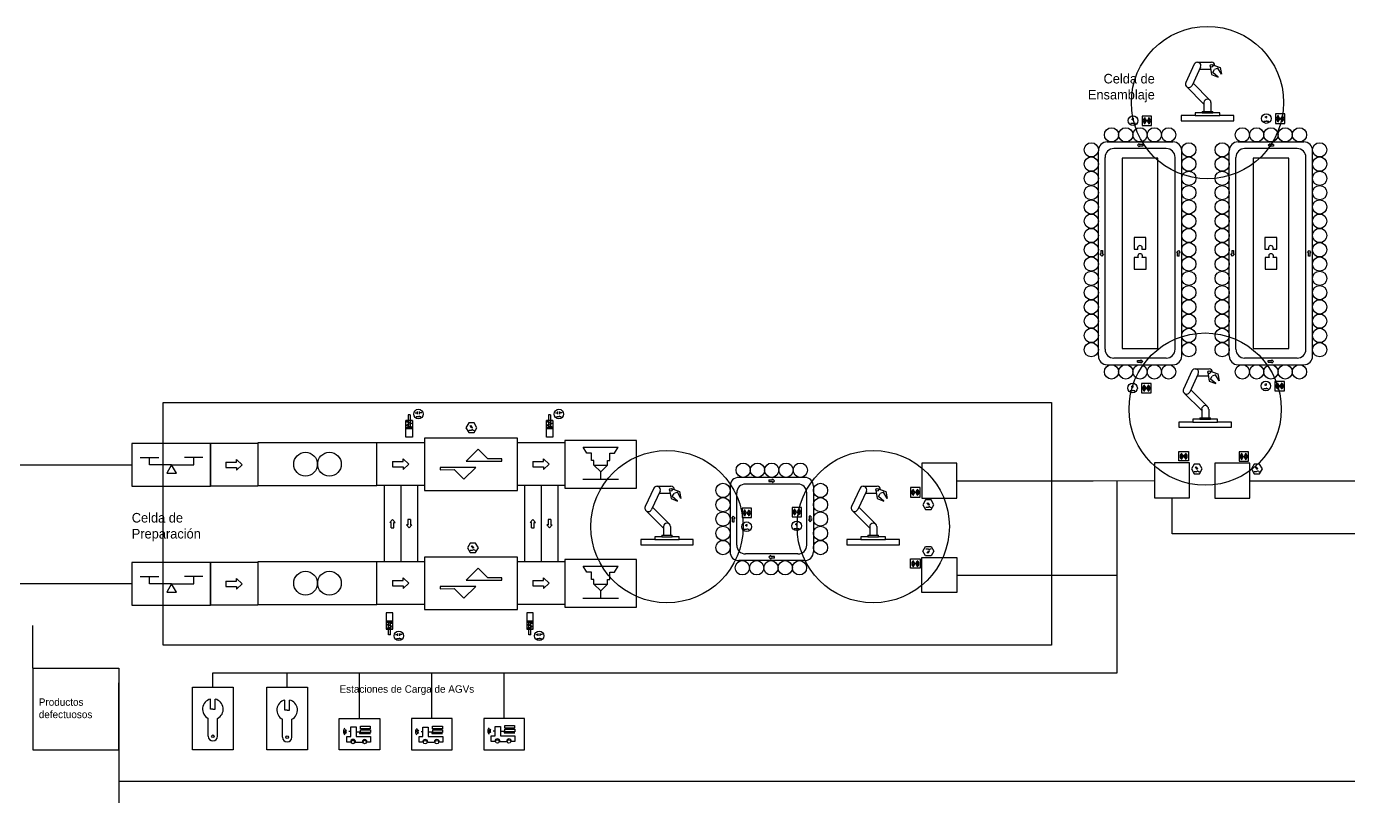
# Model space of a CAD drawing. Header units: millimetres. Extents: x -41525 to 29867, y -15928 to 24131.
# Drawn here: x -25762 to 2016, y 1346 to 17525 of the extents above; entities that cross this region are included whole.
import ezdxf

# ---------------------------------------------------------------- set-up
doc = ezdxf.new("R2010")
doc.units = ezdxf.units.MM
doc.header["$LTSCALE"] = 0.4
for name, color, linetype in [('01 Contornos vistos 0.35', 150, 'Continuous'), ('Almacenaje', 80, 'Continuous'), ('Celdas', 200, 'Continuous'), ('Maquina', 82, 'Continuous'), ('Robots', 80, 'Continuous'), ('Sensores', 211, 'Continuous'), ('Texto2', 7, 'Continuous'), ('TrayTRANS', 20, 'Continuous')]:
    doc.layers.add(name, color=color, linetype=linetype)

msp = doc.modelspace()

# ---------------------------------------------------------------- linework, layer by layer
at = {"layer": '01 Contornos vistos 0.35', "color": 6}
for p, q in [((-2562, 15491), (-2512, 15491)), ((-2512, 15491), (-2491, 15504)), ((-2491, 15491), (-2462, 15491)), ((238, 15534), (288, 15534)), ((288, 15534), (309, 15547)), ((309, 15534), (338, 15534)), ((-2572, 9874), (-2522, 9874)), ((-2522, 9874), (-2501, 9887)), ((-2501, 9874), (-2472, 9874)), ((228, 9917), (278, 9917)), ((278, 9917), (299, 9930)), ((299, 9917), (328, 9917)), ((-17595, 9407), (-17545, 9407)), ((-17575, 9328), (-17525, 9328)), ((-17545, 9382), (-17545, 9432)), ((-17525, 9328), (-17503, 9341)), ((-17505, 9382), (-17505, 9432)), ((-17455, 9407), (-17505, 9407)), ((-17503, 9328), (-17475, 9328)), ((-14645, 9407), (-14595, 9407)), ((-14625, 9328), (-14575, 9328)), ((-14595, 9382), (-14595, 9432)), ((-14575, 9328), (-14553, 9341)), ((-14555, 9382), (-14555, 9432)), ((-14505, 9407), (-14555, 9407)), ((-14553, 9328), (-14525, 9328)), ((-16439, 9122), (-16425, 9117)), ((-16419, 9122), (-16405, 9117)), ((-1199, 8256), (-1185, 8250)), ((-1179, 8256), (-1165, 8250)), ((63, 8256), (77, 8250)), ((83, 8256), (97, 8250)), ((-6839, 7504), (-6825, 7499)), ((-6819, 7504), (-6805, 7499)), ((-10680, 6961), (-10630, 6961)), ((-10630, 6961), (-10608, 6974)), ((-10608, 6961), (-10580, 6961)), ((-9630, 6977), (-9580, 6977)), ((-9580, 6977), (-9558, 6990)), ((-9558, 6977), (-9530, 6977)), ((-16408, 6598), (-16394, 6593)), ((-16388, 6598), (-16374, 6593)), ((-6839, 6475), (-6825, 6480)), ((-6819, 6475), (-6805, 6480)), ((-18008, 4748), (-17958, 4748)), ((-17958, 4723), (-17958, 4773)), ((-17918, 4723), (-17918, 4773)), ((-17868, 4748), (-17918, 4748)), ((-15058, 4748), (-15008, 4748)), ((-15008, 4723), (-15008, 4773)), ((-14968, 4723), (-14968, 4773)), ((-14918, 4748), (-14968, 4748)), ((-17988, 4669), (-17938, 4669)), ((-17938, 4669), (-17916, 4681)), ((-17916, 4669), (-17888, 4669)), ((-15038, 4669), (-14988, 4669)), ((-14988, 4669), (-14966, 4681)), ((-14966, 4669), (-14938, 4669))]:
    msp.add_line(p, q, dxfattribs=at)
at = {"layer": '01 Contornos vistos 0.35', "color": 2}
for p, q in [((-16272, 8643), (-16522, 8393)), ((-16272, 8643), (-16070, 8441)), ((-13989, 8559), (-14064, 8689)), ((-14064, 8689), (-13331, 8689)), ((-13406, 8559), (-13331, 8689)), ((-16522, 8393), (-16022, 8393)), ((-15772, 8443), (-16070, 8441)), ((-16022, 8393), (-15772, 8393)), ((-15772, 8393), (-15772, 8443)), ((-13889, 8559), (-13989, 8559)), ((-13889, 8409), (-13889, 8559)), ((-13839, 8409), (-13889, 8409)), ((-13839, 8309), (-13839, 8409)), ((-13556, 8309), (-13556, 8409)), ((-13556, 8409), (-13506, 8409)), ((-13506, 8409), (-13506, 8559)), ((-13506, 8559), (-13406, 8559)), ((-16822, 8262), (-17072, 8262)), ((-17072, 8262), (-17072, 8212)), ((-17072, 8212), (-16775, 8215)), ((-16322, 8262), (-16822, 8262)), ((-16572, 8012), (-16775, 8215)), ((-16572, 8012), (-16322, 8262)), ((-13697, 8167), (-13839, 8309)), ((-13839, 8309), (-13556, 8309)), ((-13697, 8167), (-13556, 8309)), ((-13697, 8017), (-13697, 8167)), ((-14072, 8017), (-13322, 8017)), ((-16272, 6143), (-16522, 5893)), ((-16272, 6143), (-16070, 5941)), ((-13989, 6059), (-14064, 6189)), ((-14064, 6189), (-13331, 6189)), ((-13406, 6059), (-13331, 6189)), ((-16522, 5893), (-16022, 5893)), ((-15772, 5943), (-16070, 5941)), ((-16022, 5893), (-15772, 5893)), ((-15772, 5893), (-15772, 5943)), ((-13889, 6059), (-13989, 6059)), ((-13889, 5909), (-13889, 6059)), ((-13839, 5909), (-13889, 5909)), ((-13839, 5809), (-13839, 5909)), ((-13556, 5809), (-13556, 5909)), ((-13556, 5909), (-13506, 5909)), ((-13506, 5909), (-13506, 6059)), ((-13506, 6059), (-13406, 6059)), ((-16822, 5762), (-17072, 5762)), ((-17072, 5762), (-17072, 5712)), ((-17072, 5712), (-16775, 5715)), ((-16322, 5762), (-16822, 5762)), ((-16572, 5512), (-16775, 5715)), ((-16572, 5512), (-16322, 5762)), ((-13697, 5667), (-13839, 5809)), ((-13839, 5809), (-13556, 5809)), ((-13697, 5667), (-13556, 5809)), ((-13697, 5517), (-13697, 5667)), ((-14072, 5517), (-13322, 5517))]:
    msp.add_line(p, q, dxfattribs=at)
at = {"layer": '01 Contornos vistos 0.35'}
for p, q in [((-6213, 7981), (-3350, 7981)), ((-3350, 7981), (-2058, 7989)), ((-2846, 5998), (-2846, 7984)), ((-61, 7982), (3625, 7982)), ((-1690, 6867), (-1690, 7622)), ((14539, 6867), (-1690, 6867)), ((-6213, 5998), (-2846, 5998)), ((-2846, 3947), (-2846, 5998)), ((-21844, 3647), (-21844, 3947)), ((-21844, 3947), (-2846, 3947)), ((-20284, 3647), (-20284, 3947)), ((-18764, 2986), (-18764, 3947)), ((-17244, 2986), (-17244, 3947)), ((-15723, 2986), (-15723, 3947)), ((-21895, 3181), (-21895, 3393)), ((-21795, 3181), (-21795, 3393)), ((-20334, 3162), (-20334, 3373)), ((-20234, 3162), (-20234, 3373)), ((-21845, 3181), (-21895, 3181)), ((-21845, 3181), (-21795, 3181)), ((-20284, 3162), (-20334, 3162)), ((-20284, 3162), (-20234, 3162)), ((-21945, 2614), (-21945, 2989)), ((-21745, 2614), (-21745, 2989)), ((-20384, 2594), (-20384, 2969)), ((-20184, 2594), (-20184, 2969)), ((-18946, 2611), (-18946, 2808)), ((-18946, 2808), (-18837, 2808)), ((-18837, 2808), (-18837, 2610)), ((-18745, 2767), (-18745, 2826)), ((-18745, 2826), (-18537, 2826)), ((-18537, 2826), (-18537, 2767)), ((-17430, 2610), (-17430, 2806)), ((-17430, 2806), (-17320, 2806)), ((-17320, 2806), (-17320, 2609)), ((-17228, 2766), (-17228, 2825)), ((-17228, 2825), (-17021, 2825)), ((-17021, 2825), (-17021, 2766)), ((-15914, 2624), (-15914, 2820)), ((-15914, 2820), (-15804, 2820)), ((-15804, 2820), (-15804, 2623)), ((-15712, 2780), (-15712, 2839)), ((-15712, 2839), (-15505, 2839)), ((-15505, 2780), (-15712, 2780)), ((-15505, 2839), (-15505, 2780)), ((-19029, 2492), (-19029, 2611)), ((-19029, 2611), (-18946, 2611)), ((-18946, 2710), (-18989, 2710)), ((-18837, 2709), (-18761, 2709)), ((-18837, 2610), (-18531, 2610)), ((-18761, 2709), (-18761, 2674)), ((-18761, 2674), (-18534, 2674)), ((-18746, 2750), (-18535, 2750)), ((-18537, 2767), (-18745, 2767)), ((-18743, 2691), (-18743, 2750)), ((-18535, 2691), (-18743, 2691)), ((-18535, 2750), (-18535, 2691)), ((-18531, 2610), (-18531, 2490)), ((-17512, 2490), (-17512, 2610)), ((-17512, 2610), (-17430, 2610)), ((-17430, 2708), (-17472, 2708)), ((-17320, 2707), (-17244, 2707)), ((-17320, 2609), (-17015, 2609)), ((-17244, 2707), (-17244, 2672)), ((-17244, 2672), (-17018, 2672)), ((-17229, 2749), (-17019, 2749)), ((-17021, 2766), (-17228, 2766)), ((-17226, 2690), (-17226, 2749)), ((-17019, 2690), (-17226, 2690)), ((-17019, 2749), (-17019, 2690)), ((-17015, 2609), (-17015, 2489)), ((-15996, 2504), (-15996, 2624)), ((-15996, 2624), (-15914, 2624)), ((-15921, 2504), (-15996, 2504)), ((-15914, 2722), (-15956, 2722)), ((-15814, 2504), (-15678, 2504)), ((-15804, 2722), (-15728, 2722)), ((-15804, 2623), (-15499, 2623)), ((-15728, 2722), (-15728, 2686)), ((-15728, 2686), (-15502, 2686)), ((-15713, 2763), (-15503, 2763)), ((-15710, 2704), (-15710, 2763)), ((-15503, 2704), (-15710, 2704)), ((-15499, 2503), (-15569, 2503)), ((-15503, 2763), (-15503, 2704)), ((-15499, 2623), (-15499, 2503)), ((-23818, 2329), (-23818, 1013)), ((-18953, 2492), (-19029, 2492)), ((-18846, 2492), (-18710, 2492)), ((-18531, 2490), (-18602, 2490)), ((-17437, 2490), (-17512, 2490)), ((-17329, 2490), (-17194, 2490)), ((-17015, 2489), (-17085, 2489)), ((-23818, 1671), (3216, 1671))]:
    msp.add_line(p, q, dxfattribs=at)
at = {"layer": '01 Contornos vistos 0.35', "color": 85, "true_color": 0x58ba48}
msp.add_line((-25626, 4045), (-25626, 4941), dxfattribs=at)
at = {"layer": '01 Contornos vistos 0.35', "color": 6}
for points in [[(-2322, 15443), (-2122, 15443), (-2122, 15643), (-2322, 15643)], [(478, 15486), (678, 15486), (678, 15686), (478, 15686)], [(-2332, 9826), (-2132, 9826), (-2132, 10026), (-2332, 10026)], [(468, 9869), (668, 9869), (668, 10069), (468, 10069)], [(-1548, 8596), (-1348, 8596), (-1348, 8396), (-1548, 8396)], [(-86, 8590), (-286, 8590), (-286, 8390), (-86, 8390)], [(-6988, 7839), (-7188, 7839), (-7188, 7639), (-6988, 7639)], [(-10527, 7406), (-10727, 7406), (-10727, 7206), (-10527, 7206)], [(-9477, 7422), (-9677, 7422), (-9677, 7222), (-9477, 7222)], [(-6988, 6141), (-7188, 6141), (-7188, 6341), (-6988, 6341)]]:
    msp.add_lwpolyline(points, close=True, dxfattribs=at)
at = {"layer": '01 Contornos vistos 0.35', "color": 2}
for points in [[(-2740, 14758), (-2740, 10758), (-1990, 10758), (-1990, 14758)], [(9, 14758), (9, 10758), (759, 10758), (759, 14758)], [(-20897, 7878), (-18397, 7878), (-18397, 8778), (-20897, 8778)], [(-17397, 7778), (-15447, 7778), (-15447, 8878), (-17397, 8878)], [(-14447, 7828), (-12947, 7828), (-12947, 8828), (-14447, 8828)], [(-20897, 5378), (-18397, 5378), (-18397, 6278), (-20897, 6278)], [(-17397, 5278), (-15447, 5278), (-15447, 6378), (-17397, 6378)], [(-14447, 5328), (-12947, 5328), (-12947, 6328), (-14447, 6328)]]:
    msp.add_lwpolyline(points, close=True, dxfattribs=at)
for points in [[(-2325, 12843), (-2242, 12843), (-2242, 13093), (-2492, 13093), (-2492, 12843), (-2409, 12843)], [(424, 12843), (507, 12843), (507, 13093), (257, 13093), (257, 12843), (340, 12843)], [(-2405, 12673), (-2488, 12673), (-2488, 12423), (-2238, 12423), (-2238, 12673), (-2321, 12673)], [(345, 12673), (262, 12673), (262, 12423), (512, 12423), (512, 12673), (429, 12673)]]:
    msp.add_lwpolyline(points, dxfattribs=at)
at = {"layer": '01 Contornos vistos 0.35', "color": 212}
msp.add_lwpolyline([(-4225, 4528), (-22891, 4528), (-22891, 9628), (-4225, 9628)], close=True, dxfattribs=at)
at = {"layer": '01 Contornos vistos 0.35', "color": 1}
for centre in [(-948, 15925), (-997, 9485), (-12304, 7017), (-7971, 7017)]:
    msp.add_circle(centre, 1600, dxfattribs=at)
at = {"layer": '01 Contornos vistos 0.35', "color": 6}
for centre, radius in [((-2512, 15546), 100), ((288, 15589), 100), ((578, 15586), 5), ((-2222, 15543), 5), ((-2522, 9929), 100), ((278, 9972), 100), ((-2232, 9926), 5), ((568, 9969), 5), ((-17525, 9382), 100), ((-14575, 9382), 100), ((-1448, 8496), 5), ((-186, 8490), 5), ((-7088, 7739), 5), ((-10627, 7306), 5), ((-9577, 7322), 5), ((-10630, 7015), 100), ((-9580, 7032), 100), ((-7088, 6241), 5), ((-17938, 4723), 100), ((-14988, 4723), 100)]:
    msp.add_circle(centre, radius, dxfattribs=at)
at = {"layer": '01 Contornos vistos 0.35', "color": 85, "true_color": 0x58ba48}
for centre in [(-2965, 15248), (-2665, 15248), (-2365, 15248), (-2065, 15248), (-1765, 15248), (-216, 15248), (84, 15248), (384, 15248), (684, 15248), (984, 15248), (-3390, 14933), (-1340, 14933), (-640, 14933), (1409, 14933), (-3390, 14633), (-1340, 14633), (-640, 14633), (1409, 14633), (-3390, 14333), (-1340, 14333), (-640, 14333), (1409, 14333), (-3390, 14033), (-1340, 14033), (-640, 14033), (1409, 14033), (-3390, 13733), (-1340, 13733), (-640, 13733), (1409, 13733), (-3390, 13433), (-1340, 13433), (-640, 13433), (1409, 13433), (-3390, 13133), (-1340, 13133), (-640, 13133), (1409, 13133), (-3390, 12833), (-1340, 12833), (-640, 12833), (1409, 12833), (-3390, 12533), (-1340, 12533), (-640, 12533), (1409, 12533), (-3390, 12233), (-1340, 12233), (-640, 12233), (1409, 12233), (-3390, 11933), (-1340, 11933), (-640, 11933), (1409, 11933), (-3390, 11633), (-1340, 11633), (-640, 11633), (1409, 11633), (-3390, 11333), (-1340, 11333), (-640, 11333), (1409, 11333), (-3390, 11033), (-1340, 11033), (-640, 11033), (1409, 11033), (-3390, 10733), (-1340, 10733), (-640, 10733), (1409, 10733), (-2965, 10268), (-2665, 10268), (-2365, 10268), (-2065, 10268), (-1765, 10268), (-216, 10268), (84, 10268), (384, 10268), (684, 10268), (984, 10268), (-10703, 8202), (-10403, 8202), (-10103, 8202), (-9803, 8202), (-9503, 8202), (-11128, 7777), (-9079, 7777), (-11128, 7477), (-9079, 7477), (-11128, 7177), (-9079, 7177), (-11128, 6877), (-9079, 6877), (-11128, 6577), (-9079, 6577), (-10720, 6152), (-10420, 6152), (-10120, 6152), (-9820, 6152), (-9520, 6152)]:
    msp.add_circle(centre, 150, dxfattribs=at)
at = {"layer": '01 Contornos vistos 0.35', "color": 2}
for centre in [(-19897, 8328), (-19397, 8328), (-19897, 5828), (-19397, 5828)]:
    msp.add_circle(centre, 250, dxfattribs=at)
at = {"layer": '01 Contornos vistos 0.35'}
for centre, radius in [((-21845, 2614), 25.4), ((-20284, 2594), 25.4), ((-18900, 2492), 36.9), ((-18656, 2492), 36.9), ((-17383, 2490), 36.9), ((-17140, 2490), 36.9), ((-15867, 2504), 36.9), ((-15624, 2504), 36.9)]:
    msp.add_circle(centre, radius, dxfattribs=at)
at = {"layer": '01 Contornos vistos 0.35', "color": 6}
for centre, radius, start, end in [((-2548, 15576), 20.8, 330, 30), ((-2548, 15576), 34.7, 330, 30), ((-2548, 15576), 48.6, 330, 30), ((-2222, 15543), 75, 120, 240), ((-2222, 15543), 65, 120, 240), ((-2222, 15543), 55, 120, 240), ((-2222, 15543), 45, 120, 240), ((-2222, 15543), 35, 120, 240), ((-2222, 15543), 25, 120, 240), ((-2222, 15543), 15, 120, 240), ((-2222, 15543), 15, 300, 60), ((-2222, 15543), 25, 300, 60), ((-2222, 15543), 35, 300, 60), ((-2222, 15543), 45, 300, 60), ((-2222, 15543), 55, 300, 60), ((-2222, 15543), 65, 300, 60), ((-2222, 15543), 75, 300, 60), ((252, 15619), 20.8, 330, 30), ((252, 15619), 34.7, 330, 30), ((252, 15619), 48.6, 330, 30), ((578, 15586), 75, 120, 240), ((578, 15586), 65, 120, 240), ((578, 15586), 55, 120, 240), ((578, 15586), 45, 120, 240), ((578, 15586), 35, 120, 240), ((578, 15586), 25, 120, 240), ((578, 15586), 15, 120, 240), ((578, 15586), 15, 300, 60), ((578, 15586), 25, 300, 60), ((578, 15586), 35, 300, 60), ((578, 15586), 45, 300, 60), ((578, 15586), 55, 300, 60), ((578, 15586), 65, 300, 60), ((578, 15586), 75, 300, 60), ((242, 10002), 20.8, 330, 30), ((242, 10002), 34.7, 330, 30), ((242, 10002), 48.6, 330, 30), ((568, 9969), 75, 120, 240), ((568, 9969), 65, 120, 240), ((568, 9969), 55, 120, 240), ((568, 9969), 45, 120, 240), ((568, 9969), 45, 300, 60), ((568, 9969), 55, 300, 60), ((568, 9969), 65, 300, 60), ((568, 9969), 75, 300, 60), ((-2558, 9959), 20.8, 330, 30), ((-2558, 9959), 34.7, 330, 30), ((-2558, 9959), 48.6, 330, 30), ((-2232, 9926), 75, 120, 240), ((-2232, 9926), 65, 120, 240), ((-2232, 9926), 55, 120, 240), ((-2232, 9926), 45, 120, 240), ((-2232, 9926), 35, 120, 240), ((-2232, 9926), 25, 120, 240), ((-2232, 9926), 15, 120, 240), ((-2232, 9926), 15, 300, 60), ((-2232, 9926), 25, 300, 60), ((-2232, 9926), 35, 300, 60), ((-2232, 9926), 45, 300, 60), ((-2232, 9926), 55, 300, 60), ((-2232, 9926), 65, 300, 60), ((-2232, 9926), 75, 300, 60), ((568, 9969), 35, 120, 240), ((568, 9969), 25, 120, 240), ((568, 9969), 15, 120, 240), ((568, 9969), 15, 300, 60), ((568, 9969), 25, 300, 60), ((568, 9969), 35, 300, 60), ((-1448, 8496), 75, 120, 240), ((-1448, 8496), 65, 120, 240), ((-1448, 8496), 55, 120, 240), ((-1448, 8496), 45, 120, 240), ((-1448, 8496), 35, 120, 240), ((-1448, 8496), 25, 120, 240), ((-1448, 8496), 15, 120, 240), ((-1448, 8496), 15, 300, 60), ((-1448, 8496), 25, 300, 60), ((-1448, 8496), 35, 300, 60), ((-1448, 8496), 45, 300, 60), ((-1448, 8496), 55, 300, 60), ((-1448, 8496), 65, 300, 60), ((-1448, 8496), 75, 300, 60), ((-186, 8490), 75, 120, 240), ((-186, 8490), 65, 120, 240), ((-186, 8490), 55, 120, 240), ((-186, 8490), 45, 120, 240), ((-186, 8490), 35, 120, 240), ((-186, 8490), 25, 120, 240), ((-186, 8490), 15, 120, 240), ((-186, 8490), 15, 300, 60), ((-186, 8490), 25, 300, 60), ((-186, 8490), 35, 300, 60), ((-186, 8490), 45, 300, 60), ((-186, 8490), 55, 300, 60), ((-186, 8490), 65, 300, 60), ((-186, 8490), 75, 300, 60), ((-7088, 7739), 75, 120, 240), ((-7088, 7739), 65, 120, 240), ((-7088, 7739), 55, 120, 240), ((-7088, 7739), 55, 300, 60), ((-7088, 7739), 65, 300, 60), ((-7088, 7739), 75, 300, 60), ((-7088, 7739), 45, 120, 240), ((-7088, 7739), 35, 120, 240), ((-7088, 7739), 25, 120, 240), ((-7088, 7739), 15, 120, 240), ((-7088, 7739), 15, 300, 60), ((-7088, 7739), 25, 300, 60), ((-7088, 7739), 35, 300, 60), ((-7088, 7739), 45, 300, 60), ((-10627, 7306), 75, 120, 240), ((-10627, 7306), 65, 120, 240), ((-10627, 7306), 55, 120, 240), ((-10627, 7306), 45, 120, 240), ((-10627, 7306), 35, 120, 240), ((-10627, 7306), 25, 120, 240), ((-10627, 7306), 15, 120, 240), ((-10627, 7306), 15, 300, 60), ((-10627, 7306), 25, 300, 60), ((-10627, 7306), 35, 300, 60), ((-10627, 7306), 45, 300, 60), ((-10627, 7306), 55, 300, 60), ((-10627, 7306), 65, 300, 60), ((-10627, 7306), 75, 300, 60), ((-9577, 7322), 75, 120, 240), ((-9577, 7322), 65, 120, 240), ((-9577, 7322), 55, 120, 240), ((-9577, 7322), 45, 120, 240), ((-9577, 7322), 35, 120, 240), ((-9577, 7322), 25, 120, 240), ((-9577, 7322), 15, 120, 240), ((-9577, 7322), 15, 300, 60), ((-9577, 7322), 25, 300, 60), ((-9577, 7322), 35, 300, 60), ((-9577, 7322), 45, 300, 60), ((-9577, 7322), 55, 300, 60), ((-9577, 7322), 65, 300, 60), ((-9577, 7322), 75, 300, 60), ((-10665, 7046), 20.8, 330, 30), ((-10665, 7046), 34.7, 330, 30), ((-10665, 7046), 48.6, 330, 30), ((-9615, 7062), 20.8, 330, 30), ((-9615, 7062), 34.7, 330, 30), ((-9615, 7062), 48.6, 330, 30), ((-7088, 6241), 75, 120, 240), ((-7088, 6241), 65, 120, 240), ((-7088, 6241), 55, 120, 240), ((-7088, 6241), 45, 120, 240), ((-7088, 6241), 35, 120, 240), ((-7088, 6241), 25, 120, 240), ((-7088, 6241), 15, 120, 240), ((-7088, 6241), 15, 300, 60), ((-7088, 6241), 25, 300, 60), ((-7088, 6241), 35, 300, 60), ((-7088, 6241), 45, 300, 60), ((-7088, 6241), 55, 300, 60), ((-7088, 6241), 65, 300, 60), ((-7088, 6241), 75, 300, 60)]:
    msp.add_arc(centre, radius, start, end, dxfattribs=at)
at = {"layer": '01 Contornos vistos 0.35', "color": 2}
for centre, start, end in [((-2367, 12871), 326.9236, 213.0764), ((382, 12871), 326.9236, 213.0764), ((-2363, 12701), 326.907, 213.093), ((387, 12701), 326.907, 213.093)]:
    msp.add_arc(centre, 50, start, end, dxfattribs=at)
at = {"layer": '01 Contornos vistos 0.35'}
for centre, radius, start, end in [((-21845, 3181), 217, 103.3101, 242.5024), ((-21845, 3181), 217, 297.4976, 76.6899), ((-20284, 3162), 217, 103.3101, 242.5024), ((-20284, 3162), 217, 297.4976, 76.6899), ((-19010, 2710), 92.7, 131.4859, 225.1419), ((-15978, 2722), 92.7, 131.4859, 225.1419), ((-21845, 2614), 100, 180, 0), ((-20284, 2594), 100, 180, 0), ((-19010, 2710), 64.1, 131.4859, 225.1419), ((-19010, 2710), 42.9, 131.4859, 225.1419), ((-18900, 2492), 53.7, 0, 180), ((-18656, 2492), 54.4, 358.6664, 180), ((-17494, 2708), 92.7, 131.4859, 225.1419), ((-17494, 2708), 64.1, 131.4859, 225.1419), ((-17494, 2708), 42.9, 131.4859, 225.1419), ((-17383, 2490), 53.7, 0, 180), ((-17140, 2490), 54.4, 358.6664, 180), ((-15978, 2722), 64.1, 131.4859, 225.1419), ((-15978, 2722), 42.9, 131.4859, 225.1419), ((-15867, 2504), 53.7, 0, 180), ((-15624, 2504), 54.4, 358.6664, 180)]:
    msp.add_arc(centre, radius, start, end, dxfattribs=at)
at = {"layer": 'Almacenaje'}
for p, q in [((-23549, 8766), (-23549, 7866)), ((-21897, 8766), (-23549, 8766)), ((-21897, 7866), (-21897, 8766)), ((-6948, 8348), (-6948, 7614)), ((-6213, 8348), (-6948, 8348)), ((-6213, 7614), (-6213, 8348)), ((-2058, 8356), (-2058, 7622)), ((-1323, 8356), (-2058, 8356)), ((-1323, 7622), (-1323, 8356)), ((-796, 8350), (-796, 7615)), ((-61, 8350), (-796, 8350)), ((-61, 7615), (-61, 8350)), ((-23549, 7866), (-21897, 7866)), ((-6948, 7614), (-6213, 7614)), ((-2058, 7622), (-1323, 7622)), ((-796, 7615), (-61, 7615)), ((-23549, 6266), (-23549, 5366)), ((-21897, 6266), (-23549, 6266)), ((-21897, 5366), (-21897, 6266)), ((-6948, 5631), (-6948, 6366)), ((-6948, 6366), (-6213, 6366)), ((-6213, 6366), (-6213, 5631)), ((-6213, 5631), (-6948, 5631)), ((-23549, 5366), (-21897, 5366)), ((-25626, 2329), (-23818, 2329))]:
    msp.add_line(p, q, dxfattribs=at)
for points in [[(-25626, 4045), (-25626, 2329)], [(-25626, 4045), (-23818, 4045), (-23818, 2329)], [(-23818, 2329), (-23818, 3734)]]:
    msp.add_lwpolyline(points, dxfattribs=at)
at = {"layer": 'Maquina'}
for p, q in [((-3056, 15098), (-1674, 15098)), ((-307, 15098), (1076, 15098)), ((-3240, 10602), (-3240, 14915)), ((-3100, 10742), (-3100, 14775)), ((-1814, 14958), (-2916, 14958)), ((-1630, 10742), (-1630, 14775)), ((-1490, 10602), (-1490, 14915)), ((-490, 10602), (-490, 14915)), ((-350, 10742), (-350, 14775)), ((936, 14958), (-167, 14958)), ((1119, 10742), (1119, 14775)), ((1259, 10602), (1259, 14915)), ((-1814, 10558), (-2916, 10558)), ((936, 10558), (-167, 10558)), ((-3056, 10418), (-1674, 10418)), ((-307, 10418), (1076, 10418)), ((-20897, 8766), (-21897, 8766)), ((-21897, 8766), (-21897, 7866)), ((-17397, 8778), (-18397, 8778)), ((-14447, 8778), (-15447, 8778)), ((-20897, 7866), (-21897, 7866)), ((-17397, 7878), (-18397, 7878)), ((-18247, 7878), (-18247, 6278)), ((-17897, 7878), (-17897, 6278)), ((-17547, 7878), (-17547, 6278)), ((-14447, 7878), (-15447, 7878)), ((-15297, 7878), (-15297, 6278)), ((-14947, 7878), (-14947, 6278)), ((-14597, 7878), (-14597, 6278)), ((-10978, 7868), (-10978, 6486)), ((-9412, 8052), (-10795, 8052)), ((-9552, 7912), (-10655, 7912)), ((-9229, 7868), (-9229, 6486)), ((-10838, 6626), (-10838, 7728)), ((-9369, 6626), (-9369, 7728)), ((-9552, 6442), (-10655, 6442)), ((-20897, 6266), (-21897, 6266)), ((-21897, 6266), (-21897, 5366)), ((-21897, 6266), (-21897, 5366)), ((-17397, 6278), (-18397, 6278)), ((-14447, 6278), (-15447, 6278)), ((-9412, 6302), (-10795, 6302)), ((-20897, 5366), (-21897, 5366)), ((-17397, 5378), (-18397, 5378)), ((-14447, 5378), (-15447, 5378))]:
    msp.add_line(p, q, dxfattribs=at)
for points in [[(-22271, 3647), (-21417, 3647), (-21417, 2329), (-22271, 2329)], [(-20711, 3647), (-19857, 3647), (-19857, 2329), (-20711, 2329)], [(-19191, 2986), (-18337, 2986), (-18337, 2329), (-19191, 2329)], [(-16817, 2986), (-17671, 2986), (-17671, 2329), (-16817, 2329)], [(-15296, 2986), (-16150, 2986), (-16150, 2329), (-15296, 2329)]]:
    msp.add_lwpolyline(points, close=True, dxfattribs=at)
for centre, start, end in [((-3056, 14915), 90, 180), ((-1674, 14915), 0, 90), ((-307, 14915), 90, 180), ((1076, 14915), 0, 90), ((-2916, 14775), 90, 180), ((-1814, 14775), 0, 90), ((-167, 14775), 90, 180), ((936, 14775), 0, 90), ((-3056, 10602), 180, 270), ((-2916, 10742), 180, 270), ((-1814, 10742), 270, 0), ((-1674, 10602), 270, 0), ((-307, 10602), 180, 270), ((-167, 10742), 180, 270), ((936, 10742), 270, 0), ((1076, 10602), 270, 0), ((-10795, 7868), 90, 180), ((-10655, 7728), 90, 180), ((-9552, 7728), 0, 90), ((-9412, 7868), 0, 90), ((-10795, 6486), 180, 270), ((-10655, 6626), 180, 270), ((-9552, 6626), 270, 0), ((-9412, 6486), 270, 0)]:
    msp.add_arc(centre, 184, start, end, dxfattribs=at)
at = {"layer": 'Robots'}
for p, q in [((-1226, 16730), (-1405, 16346)), ((-1093, 16667), (-1272, 16284)), ((-1159, 16772), (-865, 16772)), ((-894, 16693), (-862, 16512)), ((-855, 16726), (-683, 16663)), ((-1113, 16625), (-882, 16625)), ((-862, 16512), (-724, 16462)), ((-837, 16557), (-800, 16621)), ((-724, 16462), (-837, 16557)), ((-731, 16646), (-800, 16621)), ((-657, 16519), (-731, 16646)), ((-683, 16663), (-657, 16519)), ((-1390, 16263), (-1022, 15894)), ((-1272, 16284), (-1272, 16284)), ((-1250, 16330), (-897, 15977)), ((-1022, 15925), (-1022, 15741)), ((-897, 15977), (-897, 15977)), ((-897, 15977), (-897, 15977)), ((-897, 15977), (-897, 15977)), ((-875, 15925), (-875, 15741)), ((-1206, 15653), (-1500, 15653)), ((-1500, 15653), (-1500, 15543)), ((-1059, 15712), (-1206, 15712)), ((-1206, 15712), (-1206, 15653)), ((-1206, 15653), (-691, 15653)), ((-1059, 15741), (-838, 15741)), ((-1059, 15741), (-1059, 15712)), ((-1059, 15712), (-838, 15712)), ((-838, 15712), (-838, 15741)), ((-691, 15712), (-838, 15712)), ((-691, 15653), (-691, 15712)), ((-397, 15653), (-691, 15653)), ((-397, 15543), (-397, 15653)), ((-1500, 15543), (-397, 15543)), ((-1274, 10290), (-1453, 9906)), ((-1208, 10333), (-914, 10333)), ((-904, 10287), (-731, 10224)), ((-1141, 10228), (-1320, 9844)), ((-1161, 10186), (-931, 10186)), ((-943, 10254), (-911, 10073)), ((-911, 10073), (-773, 10023)), ((-885, 10117), (-849, 10181)), ((-773, 10023), (-885, 10117)), ((-779, 10206), (-849, 10181)), ((-706, 10079), (-779, 10206)), ((-731, 10224), (-706, 10079)), ((-1439, 9823), (-1070, 9455)), ((-1320, 9844), (-1320, 9844)), ((-1298, 9891), (-945, 9538)), ((-1070, 9485), (-1070, 9302)), ((-945, 9538), (-945, 9538)), ((-945, 9538), (-945, 9538)), ((-945, 9538), (-945, 9538)), ((-923, 9485), (-923, 9302)), ((-1254, 9213), (-1548, 9213)), ((-1548, 9213), (-1548, 9103)), ((-1107, 9272), (-1254, 9272)), ((-1254, 9272), (-1254, 9213)), ((-1254, 9213), (-740, 9213)), ((-1107, 9302), (-887, 9302)), ((-1107, 9302), (-1107, 9272)), ((-1107, 9272), (-887, 9272)), ((-887, 9272), (-887, 9302)), ((-740, 9272), (-887, 9272)), ((-740, 9213), (-740, 9272)), ((-446, 9213), (-740, 9213)), ((-446, 9103), (-446, 9213)), ((-1548, 9103), (-446, 9103)), ((-12581, 7822), (-12760, 7438)), ((-12515, 7865), (-12221, 7865)), ((-12250, 7786), (-12218, 7605)), ((-12211, 7819), (-12038, 7756)), ((-8248, 7822), (-8427, 7438)), ((-8182, 7865), (-7888, 7865)), ((-7917, 7786), (-7885, 7605)), ((-7878, 7819), (-7705, 7756)), ((-12448, 7760), (-12627, 7376)), ((-12468, 7718), (-12238, 7718)), ((-12218, 7605), (-12080, 7555)), ((-12192, 7649), (-12155, 7713)), ((-12080, 7555), (-12192, 7649)), ((-12086, 7738), (-12155, 7713)), ((-12012, 7611), (-12086, 7738)), ((-12038, 7756), (-12012, 7611)), ((-8115, 7760), (-8294, 7376)), ((-8135, 7718), (-7905, 7718)), ((-7885, 7605), (-7747, 7555)), ((-7859, 7649), (-7822, 7713)), ((-7747, 7555), (-7859, 7649)), ((-7753, 7738), (-7822, 7713)), ((-7680, 7611), (-7753, 7738)), ((-7705, 7756), (-7680, 7611)), ((-12745, 7355), (-12377, 6987)), ((-12627, 7376), (-12627, 7376)), ((-12605, 7423), (-12252, 7070)), ((-8412, 7355), (-8044, 6987)), ((-8294, 7376), (-8294, 7376)), ((-8272, 7423), (-7919, 7070)), ((-12377, 7017), (-12377, 6834)), ((-12252, 7070), (-12252, 7070)), ((-12252, 7070), (-12252, 7070)), ((-12252, 7070), (-12252, 7070)), ((-12230, 7017), (-12230, 6834)), ((-8044, 7017), (-8044, 6834)), ((-7919, 7070), (-7919, 7070)), ((-7919, 7070), (-7919, 7070)), ((-7919, 7070), (-7919, 7070)), ((-7897, 7017), (-7897, 6834)), ((-12561, 6746), (-12855, 6746)), ((-12855, 6746), (-12855, 6635)), ((-12414, 6804), (-12561, 6804)), ((-12561, 6804), (-12561, 6746)), ((-12561, 6746), (-12046, 6746)), ((-12414, 6834), (-12193, 6834)), ((-12414, 6834), (-12414, 6804)), ((-12414, 6804), (-12193, 6804)), ((-12193, 6804), (-12193, 6834)), ((-12046, 6804), (-12193, 6804)), ((-12046, 6746), (-12046, 6804)), ((-11753, 6746), (-12046, 6746)), ((-11753, 6635), (-11753, 6746)), ((-8228, 6746), (-8522, 6746)), ((-8522, 6746), (-8522, 6635)), ((-8081, 6804), (-8228, 6804)), ((-8228, 6804), (-8228, 6746)), ((-8228, 6746), (-7714, 6746)), ((-8081, 6834), (-7861, 6834)), ((-8081, 6834), (-8081, 6804)), ((-8081, 6804), (-7861, 6804)), ((-7861, 6804), (-7861, 6834)), ((-7714, 6804), (-7861, 6804)), ((-7714, 6746), (-7714, 6804)), ((-7420, 6746), (-7714, 6746)), ((-7420, 6635), (-7420, 6746)), ((-12855, 6635), (-11753, 6635)), ((-8522, 6635), (-7420, 6635))]:
    msp.add_line(p, q, dxfattribs=at)
for centre in [(-865, 16699), (-914, 10259), (-12221, 7791), (-7888, 7791)]:
    msp.add_circle(centre, 29.4, dxfattribs=at)
for centre, start, end in [((-1159, 16699), 335, 155), ((-865, 16699), 3.5784, 90), ((-1338, 16315), 155, 335), ((-948, 15925), 0, 180), ((-1208, 10259), 335, 155), ((-914, 10259), 3.5784, 90), ((-1387, 9875), 155, 335), ((-997, 9485), 0, 180), ((-12515, 7791), 335, 155), ((-12221, 7791), 3.5784, 90), ((-8182, 7791), 335, 155), ((-7888, 7791), 3.5784, 90), ((-12694, 7407), 155, 335), ((-8361, 7407), 155, 335), ((-12304, 7017), 0, 180), ((-7971, 7017), 0, 180)]:
    msp.add_arc(centre, 73.5, start, end, dxfattribs=at)
at = {"layer": 'Sensores'}
for p, q in [((-17651, 9245), (-17788, 9223)), ((-17788, 9223), (-17651, 9185)), ((-17651, 9185), (-17788, 9150)), ((-17741, 9365), (-17741, 9096)), ((-17698, 9365), (-17741, 9365)), ((-17698, 9365), (-17698, 9096)), ((-14701, 9245), (-14838, 9223)), ((-14838, 9223), (-14701, 9185)), ((-14701, 9185), (-14838, 9150)), ((-14791, 9365), (-14791, 9096)), ((-14748, 9365), (-14791, 9365)), ((-14748, 9365), (-14748, 9096)), ((-17788, 9150), (-17651, 9112)), ((-17651, 9112), (-17780, 9096)), ((-17659, 9096), (-17780, 9096)), ((-14838, 9150), (-14701, 9112)), ((-14701, 9112), (-14830, 9096)), ((-14709, 9096), (-14830, 9096)), ((-23371, 8467), (-22983, 8467)), ((-23177, 8312), (-23177, 8467)), ((-22053, 8467), (-22441, 8467)), ((-22247, 8312), (-22247, 8467)), ((-22712, 8312), (-23177, 8312)), ((-22712, 8312), (-22247, 8312)), ((-23371, 5967), (-22983, 5967)), ((-23177, 5812), (-23177, 5967)), ((-22053, 5967), (-22441, 5967)), ((-22247, 5812), (-22247, 5967)), ((-22712, 5812), (-23177, 5812)), ((-22712, 5812), (-22247, 5812)), ((-18071, 5010), (-18193, 5010)), ((-18063, 4994), (-18193, 5010)), ((-18154, 4741), (-18154, 5010)), ((-18111, 4741), (-18111, 5010)), ((-15121, 5010), (-15243, 5010)), ((-15113, 4994), (-15243, 5010)), ((-15204, 4741), (-15204, 5010)), ((-15161, 4741), (-15161, 5010)), ((-18201, 4955), (-18063, 4994)), ((-18063, 4921), (-18201, 4955)), ((-18201, 4882), (-18063, 4921)), ((-18063, 4860), (-18201, 4882)), ((-18111, 4741), (-18154, 4741)), ((-15251, 4955), (-15113, 4994)), ((-15113, 4921), (-15251, 4955)), ((-15251, 4882), (-15113, 4921)), ((-15113, 4860), (-15251, 4882)), ((-15161, 4741), (-15204, 4741))]:
    msp.add_line(p, q, dxfattribs=at)
at = {"layer": 'Sensores', "color": 6}
for p, q in [((-16469, 9045), (-16418, 9045)), ((-16446, 9138), (-16425, 9117)), ((-16439, 9122), (-16418, 9101)), ((-16426, 9138), (-16405, 9117)), ((-16419, 9122), (-16398, 9101)), ((-16418, 9045), (-16381, 9066)), ((-16381, 9045), (-16355, 9045)), ((-1228, 8178), (-1177, 8178)), ((-1206, 8272), (-1185, 8250)), ((-1199, 8256), (-1178, 8234)), ((-1186, 8272), (-1165, 8250)), ((-1179, 8256), (-1158, 8234)), ((-1177, 8178), (-1141, 8199)), ((-1141, 8178), (-1115, 8178)), ((33, 8178), (84, 8178)), ((56, 8272), (77, 8250)), ((63, 8256), (84, 8234)), ((76, 8272), (97, 8250)), ((83, 8256), (104, 8234)), ((84, 8178), (121, 8199)), ((121, 8178), (147, 8178)), ((-6846, 7520), (-6825, 7499)), ((-6839, 7504), (-6818, 7483)), ((-6826, 7520), (-6805, 7499)), ((-6819, 7504), (-6798, 7483)), ((-6869, 7427), (-6818, 7427)), ((-6818, 7427), (-6781, 7448)), ((-6781, 7427), (-6755, 7427)), ((-16438, 6520), (-16387, 6520)), ((-16415, 6614), (-16394, 6593)), ((-16408, 6598), (-16387, 6576)), ((-16395, 6614), (-16374, 6593)), ((-16388, 6598), (-16367, 6576)), ((-16387, 6520), (-16350, 6541)), ((-16350, 6520), (-16324, 6520)), ((-6869, 6553), (-6818, 6553)), ((-6846, 6459), (-6825, 6480)), ((-6839, 6475), (-6818, 6496)), ((-6826, 6459), (-6805, 6480)), ((-6819, 6475), (-6798, 6496)), ((-6818, 6553), (-6781, 6531)), ((-6781, 6553), (-6755, 6553))]:
    msp.add_line(p, q, dxfattribs=at)
at = {"layer": 'Sensores'}
for points in [[(-17651, 9245), (-17651, 8897), (-17788, 8897), (-17788, 9245)], [(-17788, 9245), (-17788, 9245), (-17651, 9245), (-17651, 9245)], [(-14701, 9245), (-14701, 8897), (-14838, 8897), (-14838, 9245)], [(-14838, 9245), (-14838, 9245), (-14701, 9245), (-14701, 9245)], [(-17659, 9096), (-17659, 9073), (-17780, 9073), (-17780, 9096)], [(-14709, 9096), (-14709, 9073), (-14830, 9073), (-14830, 9096)], [(-22712, 8312), (-22813, 8138), (-22611, 8138)], [(-22712, 5812), (-22813, 5638), (-22611, 5638)], [(-18063, 4860), (-18063, 5209), (-18201, 5209), (-18201, 4860)], [(-18071, 5010), (-18071, 5032), (-18193, 5032), (-18193, 5010)], [(-15113, 4860), (-15113, 5209), (-15251, 5209), (-15251, 4860)], [(-15121, 5010), (-15121, 5032), (-15243, 5032), (-15243, 5010)], [(-18201, 4860), (-18201, 4860), (-18063, 4860), (-18063, 4860)], [(-15251, 4860), (-15251, 4860), (-15113, 4860), (-15113, 4860)]]:
    msp.add_lwpolyline(points, close=True, dxfattribs=at)
at = {"layer": 'Sensores', "color": 6}
for points in [[(-16470, 8996), (-16355, 8996), (-16297, 9095), (-16355, 9195), (-16470, 9195), (-16527, 9095)], [(-16415, 9104), (-16421, 9098), (-16412, 9095)], [(-16395, 9104), (-16401, 9098), (-16392, 9095)], [(-1230, 8129), (-1115, 8129), (-1057, 8229), (-1115, 8328), (-1230, 8328), (-1287, 8229)], [(-1175, 8238), (-1181, 8231), (-1172, 8229)], [(-1155, 8238), (-1161, 8231), (-1152, 8229)], [(32, 8129), (147, 8129), (205, 8229), (147, 8328), (32, 8328), (-25, 8229)], [(87, 8238), (81, 8231), (90, 8229)], [(107, 8238), (101, 8231), (110, 8229)], [(-6870, 7378), (-6755, 7378), (-6697, 7477), (-6755, 7577), (-6870, 7577), (-6927, 7477)], [(-6815, 7487), (-6821, 7480), (-6812, 7477)], [(-6795, 7487), (-6801, 7480), (-6792, 7477)], [(-16439, 6471), (-16324, 6471), (-16266, 6571), (-16324, 6670), (-16439, 6670), (-16497, 6571)], [(-16384, 6580), (-16391, 6573), (-16381, 6571)], [(-16364, 6580), (-16371, 6573), (-16361, 6571)], [(-6870, 6601), (-6755, 6601), (-6697, 6502), (-6755, 6402), (-6870, 6402), (-6927, 6502)], [(-6815, 6493), (-6821, 6499), (-6812, 6502)], [(-6795, 6493), (-6801, 6499), (-6792, 6502)]]:
    msp.add_lwpolyline(points, close=True, dxfattribs=at)
at = {"layer": 'Texto2'}
for p, q in [((-2422, 15030), (-2381, 15066)), ((-2381, 14993), (-2422, 15030)), ((-2381, 15048), (-2381, 15066)), ((-2308, 15048), (-2381, 15048)), ((-2308, 15011), (-2381, 15011)), ((-2381, 15011), (-2381, 14993)), ((-2308, 15048), (-2308, 15011)), ((327, 15030), (368, 15066)), ((368, 14993), (327, 15030)), ((368, 15048), (368, 15066)), ((442, 15048), (368, 15048)), ((442, 15011), (368, 15011)), ((368, 15011), (368, 14993)), ((442, 15048), (442, 15011)), ((-3188, 12816), (-3152, 12816)), ((-3188, 12816), (-3188, 12742)), ((-3152, 12816), (-3152, 12742)), ((-1597, 12775), (-1560, 12816)), ((-1560, 12816), (-1524, 12775)), ((-439, 12816), (-402, 12816)), ((-439, 12816), (-439, 12742)), ((-402, 12816), (-402, 12742)), ((1153, 12775), (1189, 12816)), ((1189, 12816), (1226, 12775)), ((-3188, 12742), (-3207, 12742)), ((-3170, 12701), (-3207, 12742)), ((-3133, 12742), (-3170, 12701)), ((-3152, 12742), (-3133, 12742)), ((-1579, 12775), (-1597, 12775)), ((-1579, 12701), (-1579, 12775)), ((-1542, 12701), (-1579, 12701)), ((-1542, 12701), (-1542, 12775)), ((-1542, 12775), (-1524, 12775)), ((-439, 12742), (-457, 12742)), ((-420, 12701), (-457, 12742)), ((-384, 12742), (-420, 12701)), ((-402, 12742), (-384, 12742)), ((1171, 12775), (1153, 12775)), ((1171, 12701), (1171, 12775)), ((1208, 12701), (1171, 12701)), ((1208, 12701), (1208, 12775)), ((1208, 12775), (1226, 12775)), ((-2422, 10469), (-2422, 10505)), ((-2422, 10505), (-2349, 10505)), ((-2422, 10469), (-2349, 10469)), ((-2349, 10505), (-2349, 10524)), ((-2349, 10524), (-2308, 10487)), ((-2308, 10487), (-2349, 10450)), ((-2349, 10469), (-2349, 10450)), ((327, 10469), (327, 10505)), ((327, 10505), (401, 10505)), ((327, 10469), (401, 10469)), ((401, 10505), (401, 10524)), ((401, 10524), (442, 10487)), ((442, 10487), (401, 10450)), ((401, 10469), (401, 10450)), ((-21569, 8371), (-21569, 8261)), ((-21569, 8371), (-21349, 8371)), ((-21349, 8371), (-21349, 8426)), ((-21226, 8316), (-21349, 8426)), ((-18069, 8383), (-18069, 8273)), ((-18069, 8383), (-17849, 8383)), ((-17849, 8383), (-17849, 8438)), ((-17726, 8328), (-17849, 8438)), ((-15119, 8383), (-15119, 8273)), ((-15119, 8383), (-14899, 8383)), ((-14899, 8383), (-14899, 8438)), ((-14776, 8328), (-14899, 8438)), ((-21569, 8261), (-21349, 8261)), ((-21349, 8206), (-21226, 8316)), ((-21349, 8261), (-21349, 8206)), ((-18069, 8273), (-17849, 8273)), ((-17849, 8218), (-17726, 8328)), ((-17849, 8273), (-17849, 8218)), ((-15119, 8273), (-14899, 8273)), ((-14899, 8218), (-14776, 8328)), ((-14899, 8273), (-14899, 8218)), ((-10161, 8000), (-10161, 7963)), ((-10161, 8000), (-10087, 8000)), ((-10161, 7963), (-10087, 7963)), ((-10087, 8000), (-10087, 8018)), ((-10046, 7982), (-10087, 8018)), ((-10087, 7945), (-10046, 7982)), ((-10087, 7963), (-10087, 7945)), ((-10910, 7234), (-10946, 7193)), ((-10873, 7193), (-10910, 7234)), ((-9279, 7234), (-9316, 7234)), ((-9316, 7234), (-9316, 7161)), ((-9279, 7234), (-9279, 7161)), ((-18072, 7164), (-18128, 7102)), ((-18100, 7102), (-18128, 7102)), ((-18100, 6992), (-18100, 7102)), ((-18100, 6992), (-18045, 6992)), ((-18017, 7102), (-18072, 7164)), ((-18045, 6992), (-18045, 7102)), ((-18045, 7102), (-18017, 7102)), ((-17750, 7054), (-17778, 7054)), ((-17778, 7054), (-17722, 6992)), ((-17695, 7164), (-17750, 7164)), ((-17750, 7164), (-17750, 7054)), ((-17722, 6992), (-17667, 7054)), ((-17695, 7164), (-17695, 7054)), ((-17695, 7054), (-17667, 7054)), ((-15122, 7164), (-15178, 7102)), ((-15150, 7102), (-15178, 7102)), ((-15150, 6992), (-15150, 7102)), ((-15150, 6992), (-15095, 6992)), ((-15067, 7102), (-15122, 7164)), ((-15095, 6992), (-15095, 7102)), ((-15095, 7102), (-15067, 7102)), ((-14800, 7054), (-14828, 7054)), ((-14828, 7054), (-14772, 6992)), ((-14745, 7164), (-14800, 7164)), ((-14800, 7164), (-14800, 7054)), ((-14772, 6992), (-14717, 7054)), ((-14745, 7164), (-14745, 7054)), ((-14745, 7054), (-14717, 7054)), ((-10928, 7193), (-10946, 7193)), ((-10928, 7120), (-10928, 7193)), ((-10928, 7120), (-10891, 7120)), ((-10891, 7120), (-10891, 7193)), ((-10891, 7193), (-10873, 7193)), ((-9316, 7161), (-9334, 7161)), ((-9334, 7161), (-9297, 7120)), ((-9297, 7120), (-9261, 7161)), ((-9279, 7161), (-9261, 7161)), ((-10120, 6409), (-10161, 6372)), ((-10120, 6390), (-10120, 6409)), ((-10046, 6390), (-10120, 6390)), ((-10046, 6354), (-10046, 6390)), ((-10161, 6372), (-10120, 6335)), ((-10046, 6354), (-10120, 6354)), ((-10120, 6354), (-10120, 6335)), ((-21569, 5871), (-21569, 5761)), ((-21569, 5871), (-21349, 5871)), ((-21349, 5871), (-21349, 5926)), ((-21226, 5816), (-21349, 5926)), ((-18069, 5883), (-18069, 5773)), ((-18069, 5883), (-17849, 5883)), ((-17849, 5883), (-17849, 5938)), ((-17726, 5828), (-17849, 5938)), ((-15119, 5883), (-15119, 5773)), ((-15119, 5883), (-14899, 5883)), ((-14899, 5883), (-14899, 5938)), ((-14776, 5828), (-14899, 5938)), ((-21569, 5761), (-21349, 5761)), ((-21349, 5706), (-21226, 5816)), ((-21349, 5761), (-21349, 5706)), ((-18069, 5773), (-17849, 5773)), ((-17849, 5718), (-17726, 5828)), ((-17849, 5773), (-17849, 5718)), ((-15119, 5773), (-14899, 5773)), ((-14899, 5718), (-14776, 5828)), ((-14899, 5773), (-14899, 5718))]:
    msp.add_line(p, q, dxfattribs=at)
at = {"layer": 'TrayTRANS'}
for p, q in [((-26367, 8316), (-23549, 8316)), ((-23549, 5816), (-25898, 5816))]:
    msp.add_line(p, q, dxfattribs=at)

# ---------------------------------------------------------------- texts
at = {"layer": 'Celdas', "char_height": 201.25}
for s, insert, attachment_point in [('Celda de Ensamblaje', (-2055, 15931), 9), ('Celda de Preparación', (-23549, 7304), 1)]:
    msp.add_mtext_dynamic_manual_height_columns(s, width=2170, gutter_width=1006, heights=[0], dxfattribs=dict(at, insert=insert, attachment_point=attachment_point))
at = {"layer": 'Texto2', "char_height": 155.97, "attachment_point": 1}
for s, insert in [('Estaciones de Carga de AGVs', (-19183, 3683)), ('Productos\\Pdefectuosos', (-25502, 3409))]:
    msp.add_mtext(s, dxfattribs=dict(at, insert=insert))

doc.saveas('drawing.dxf')
